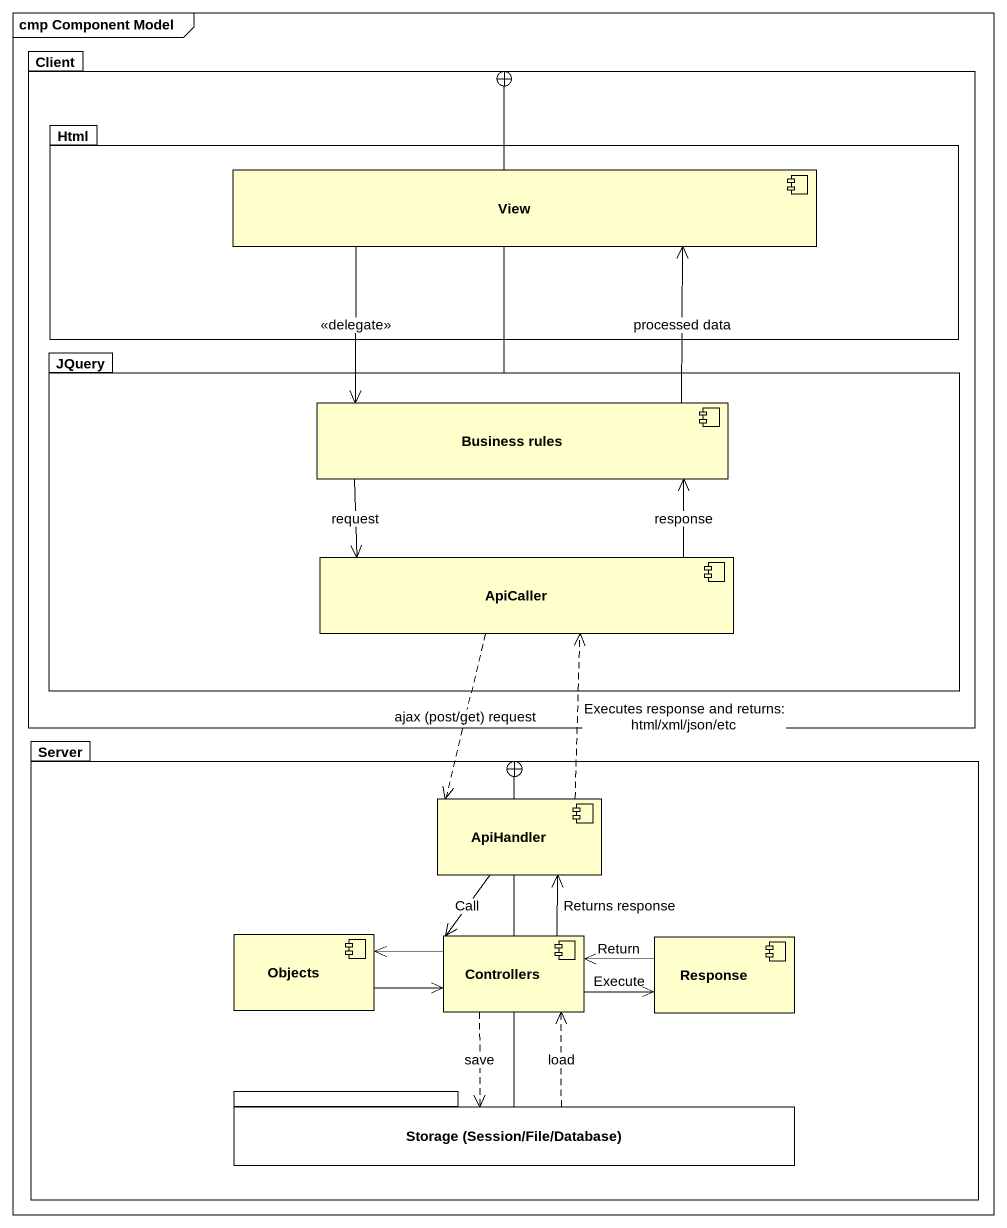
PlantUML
@startuml
mainframe cmp Component Model
package Client {
  package Html {
    component View
  }
  package JQuery {
    component "Business rules" as Business_rules
    component ApiCaller
  }
}
package Server {
  component ApiHandler
  component Objects
  component Controllers
  component Response
  package "Storage (Session/File/Database)" as Storage_Session_File {
  }
}
Html --+ Client
View --> Business_rules : <<delegate>>
JQuery -up-+ Client
Business_rules -up-> View : processed data
Business_rules --> ApiCaller : request
ApiCaller -up-> Business_rules : response
ApiCaller ..> ApiHandler : ajax (post/get) request
ApiHandler .up.> ApiCaller : Executes response and returns: html/xml/json/etc
ApiHandler --> Controllers : Call
Objects -right-> Controllers
Controllers -up-> ApiHandler : Returns response
Controllers -left-> Objects
Controllers -right-> Response : Execute
Controllers ..> Storage_Session_File : save
Response -left-> Controllers : Return
Storage_Session_File -up-+ Server
Storage_Session_File .up.> Controllers : load
@enduml
